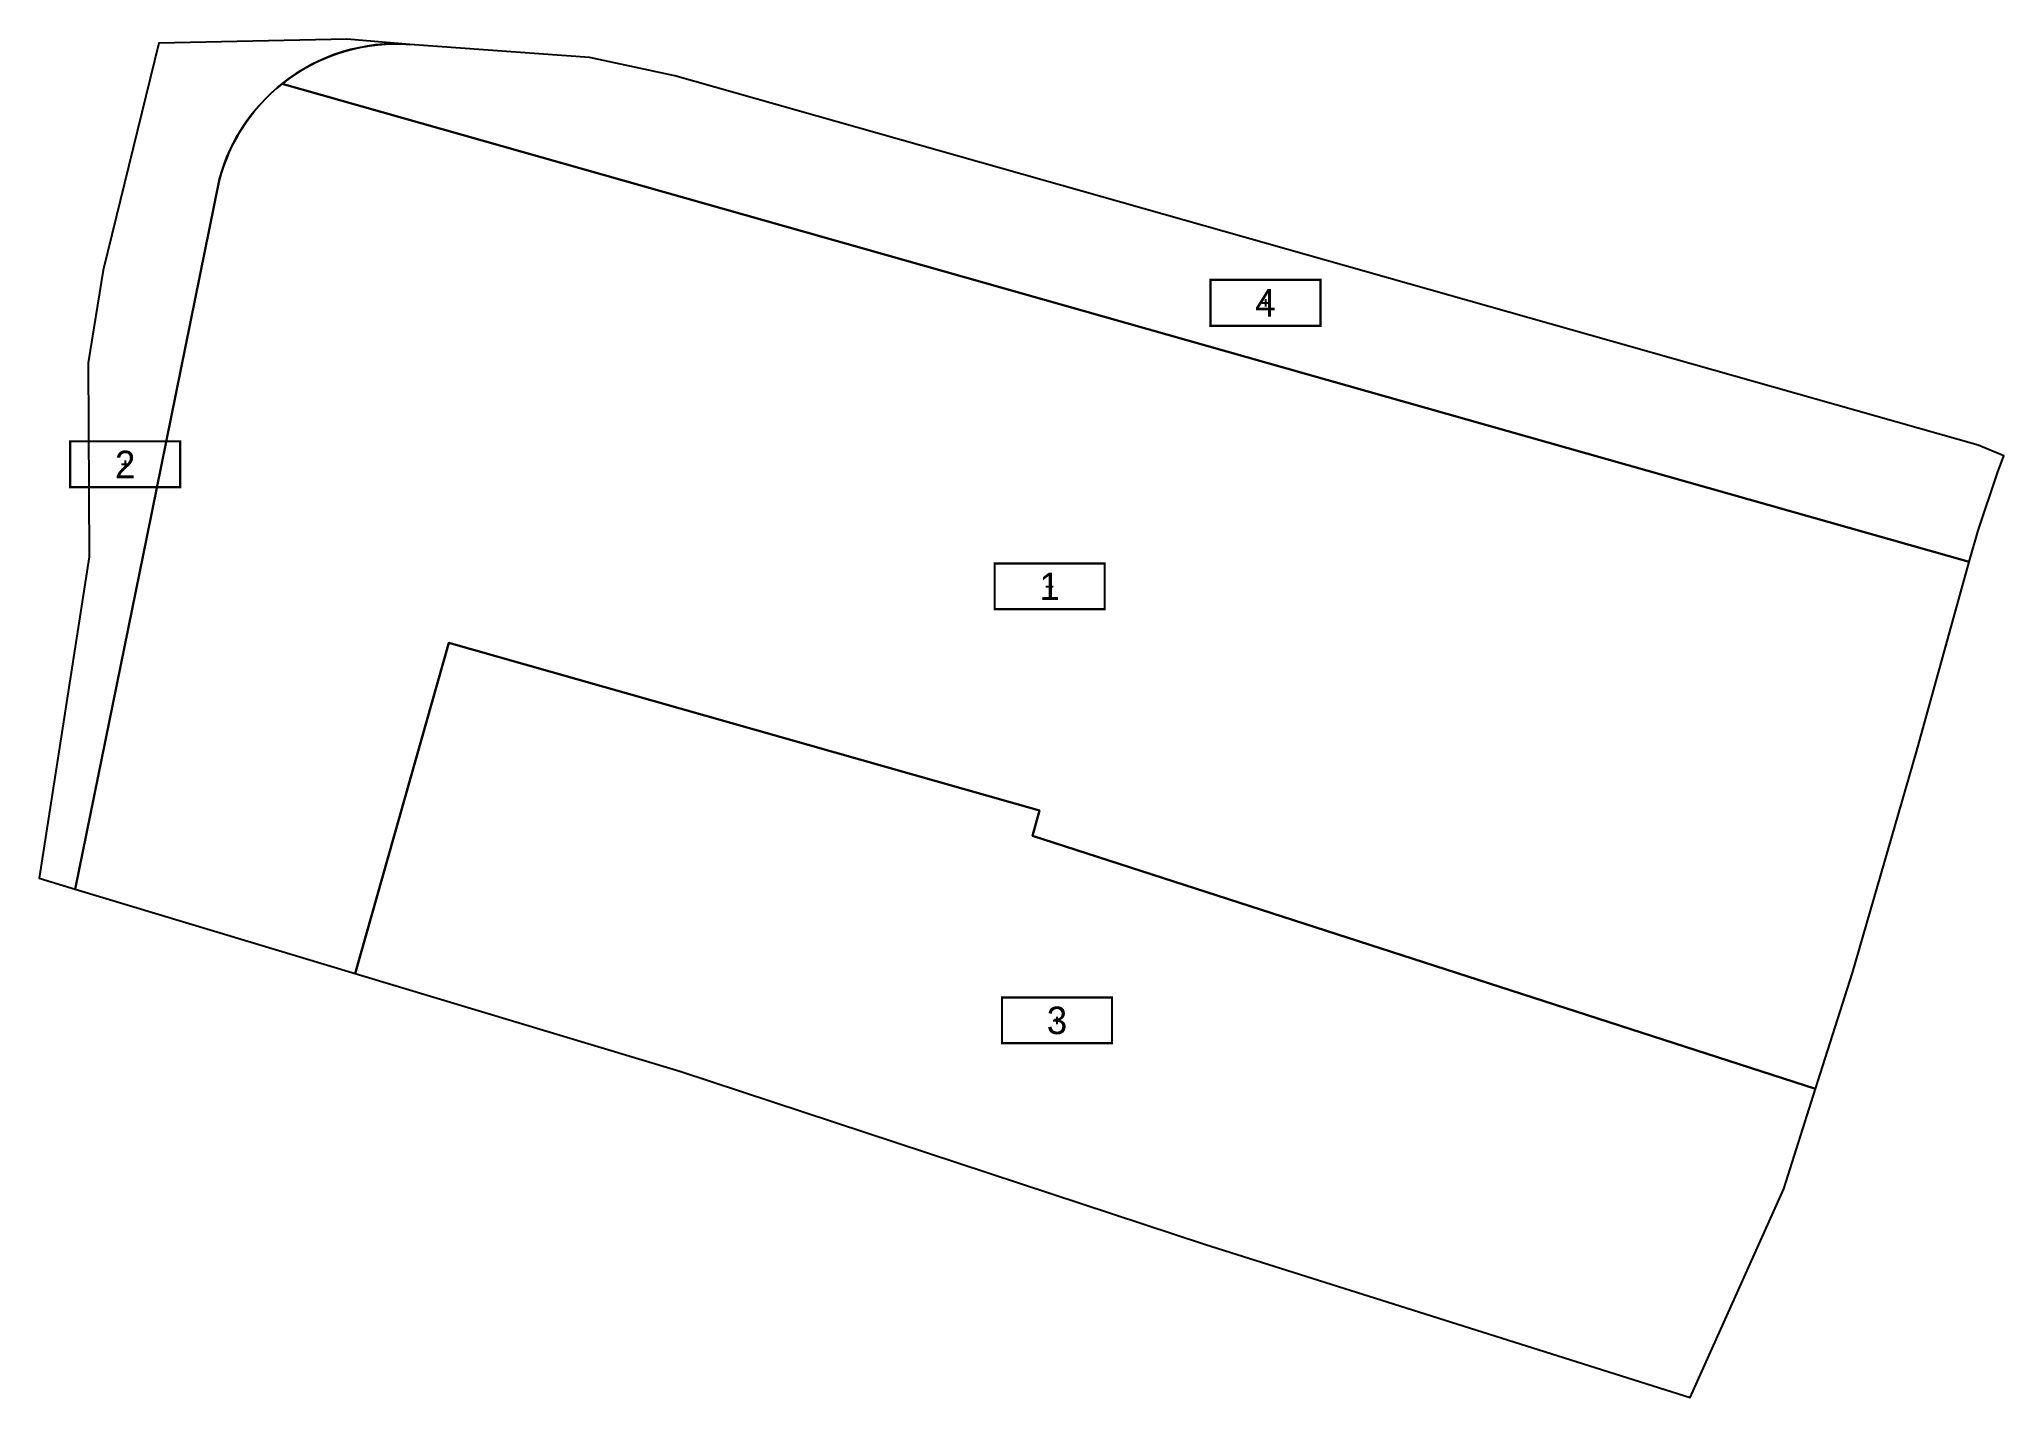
# Model space of a CAD drawing. Extents: x 220305 to 220477, y 628503 to 628621.
import ezdxf
from ezdxf.enums import TextEntityAlignment as Align

# ---------------------------------------------------------------- set-up
doc = ezdxf.new("R2010")
doc.units = 0
doc.header["$LTSCALE"] = 0.8
doc.layers.add('pcell', color=160, linetype='Continuous')
doc.layers.add('scellno', color=160, linetype='Continuous')
doc.styles.add('mvt-nos', font='mvt-nos')

# ---------------------------------------------------------------- blocks, each defined once
blk = doc.blocks.new('CELLNO')
at = {"color": 2}
for points in [[(-0.4, 0), (0.4, 0)], [(0, 0.4), (0, -0.4)]]:
    blk.add_lwpolyline(points, dxfattribs=at)
at = {"layer": 'scellno', "const_width": 0.25}
blk.add_lwpolyline([(6, 2.5), (-6, 2.5), (-6, -2.5), (6, -2.5)], close=True, dxfattribs=at)
at = {"layer": 'scellno', "style": 'mvt-nos'}
blk.add_attdef('CELLNO', text='', height=3, dxfattribs=at).set_placement((0, 0), align=Align.MIDDLE)
at = {"layer": 'scellno', "style": 'mvt-nos', "flags": 1}
for tag, p in [('CODE', (-0.29, -6)), ('AREA', (0.21, -8.97))]:
    blk.add_attdef(tag, text='', height=2.5, dxfattribs=at).set_placement(p, align=Align.CENTER)

msp = doc.modelspace()

# ---------------------------------------------------------------- linework, layer by layer
at = {"layer": 'pcell'}
for points in [[(220314.47, 628578.12), (220320.76, 628609.13, -0.361549), (220337.42, 628621), (220331.91, 628621.44), (220315.49, 628621.1), (220310.64, 628601.28), (220309.34, 628593.19), (220309.43, 628576.28), (220305.06, 628548.21), (220308.21, 628547.27)], [(220360.54, 628618.24), (220353.09, 628619.86), (220337.42, 628621, 0.188998), (220326.26, 628617.56), (220473.51, 628575.84), (220474.28, 628578.58), (220475.99, 628583.59), (220476.52, 628585.08), (220474.3, 628586.01)], [(220473.51, 628575.84), (220326.26, 628617.56, 0.161515), (220320.76, 628609.13), (220314.47, 628578.12), (220308.21, 628547.27), (220332.63, 628539.91), (220340.8, 628568.75), (220392.37, 628554.13), (220391.74, 628551.91), (220460.1, 628529.82), (220463.31, 628539.95), (220468.9, 628559.25)]]:
    msp.add_lwpolyline(points, format="xyb", close=True, dxfattribs=at)
msp.add_lwpolyline([(220391.74, 628551.91), (220392.37, 628554.13), (220340.8, 628568.75), (220332.63, 628539.91), (220360.97, 628531.38), (220406.84, 628516.25), (220449.16, 628502.88), (220457.34, 628521.11), (220460.1, 628529.82)], close=True, dxfattribs=at)

# ---------------------------------------------------------------- block references
at = {"layer": 'scellno', "xscale": 0.8, "yscale": 0.8, "zscale": 0.8}
for p, values in [((220412.08, 628598.44), {'CELLNO': '4'}), ((220312.56, 628584.35), {'CELLNO': '2'}), ((220393.25, 628573.69), {'CELLNO': '1'}), ((220393.89, 628535.81), {'CELLNO': '3'})]:
    msp.add_blockref('CELLNO', p, dxfattribs=at).add_auto_attribs(values)

doc.saveas('drawing.dxf')
